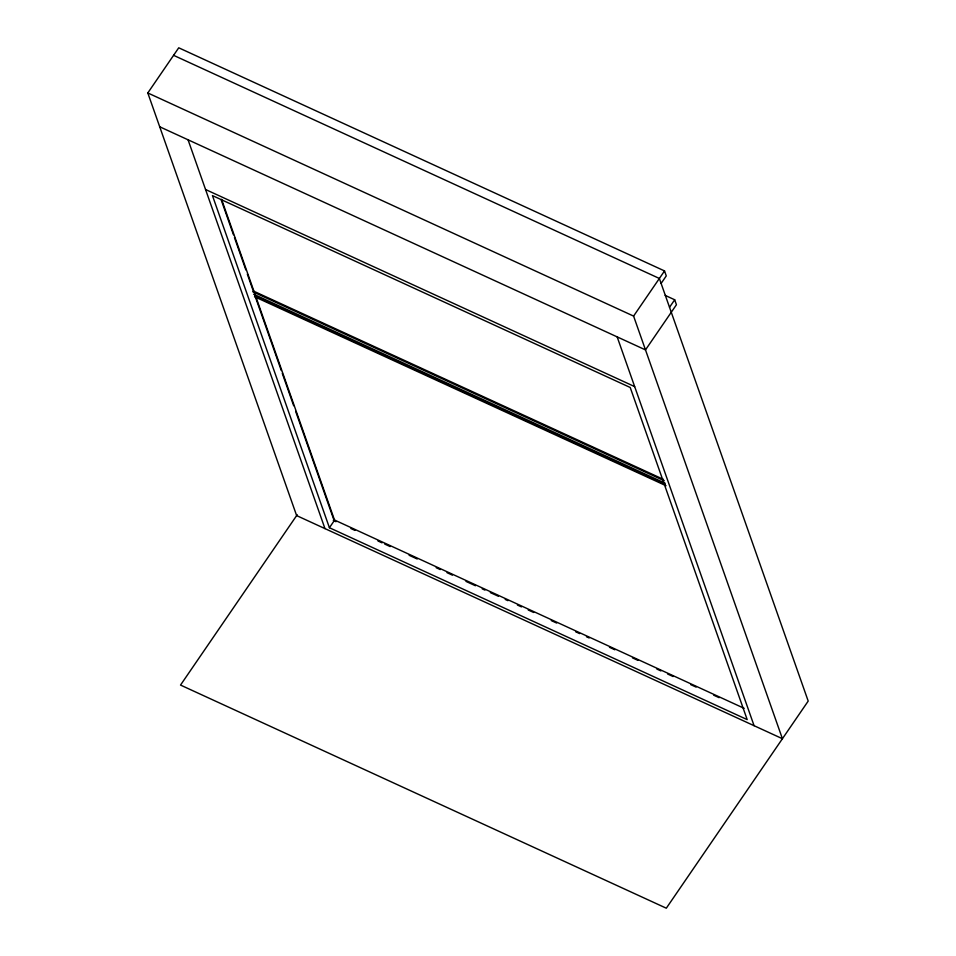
<?xml version="1.0" encoding="UTF-8"?>
<svg xmlns="http://www.w3.org/2000/svg" width="956" height="956" viewBox="0 0 956 956"><rect width="100%" height="100%" fill="white"/><g stroke="black" fill="none" stroke-linecap="round" stroke-linejoin="round"><path stroke-width="1.43" d="M147.798 92.959L633.589 316.089L782.414 738.713L296.635 515.595L147.798 92.959L178.736 47.8L664.528 270.93L666.272 275.902L661.122 283.43M297.232 514.722L180.529 685.07L666.308 908.2L808.202 701.083L659.365 278.459L173.586 55.328M329.414 527.724L212.447 195.598L630.219 387.479L747.186 719.617L329.414 527.724L334.564 520.207L221.565 199.326M633.589 316.089L664.528 270.93M669.523 307.294L674.685 299.766L665.185 295.404M159.712 126.778L645.491 349.896L676.43 304.737L674.685 299.766M205.552 189.515L634.665 386.606M663.452 479.386L253.268 290.983L247.329 274.121M252.754 291.735L664.289 480.76M253.639 294.233L665.161 483.234M665.209 484.357L255.025 295.954L281.291 370.534M254.511 296.707L666.045 485.732M744.198 708.348L333.811 519.694L295.655 411.343M333.297 520.446L336.01 521.701M350.9 528.537L354.963 530.401M377.967 540.976L382.03 542.841M384.742 544.084L390.156 546.569M409.108 555.269L417.234 558.997M436.187 567.709L440.238 569.573M447.014 572.68L452.427 575.165M465.966 581.391L475.443 585.741M482.206 588.848L484.919 590.091M490.332 592.577L498.458 596.305M505.222 599.424L507.935 600.667M517.411 605.017L521.474 606.881M528.238 609.988L533.651 612.473M551.254 620.563L556.667 623.049M575.62 631.749L579.683 633.613M586.446 636.732L589.159 637.975M609.462 647.296L614.875 649.781M632.478 657.871L637.891 660.357M656.844 669.057L660.907 670.921M667.67 674.04L673.084 676.525M690.686 684.604L696.099 687.089M713.702 695.179L719.115 697.665M617.158 336.882L754.081 725.7M221.099 199.625L233.467 234.77M234.459 237.578L245.847 269.903M282.271 373.354L293.671 405.714M188.045 139.791L324.968 528.608"/></g></svg>
